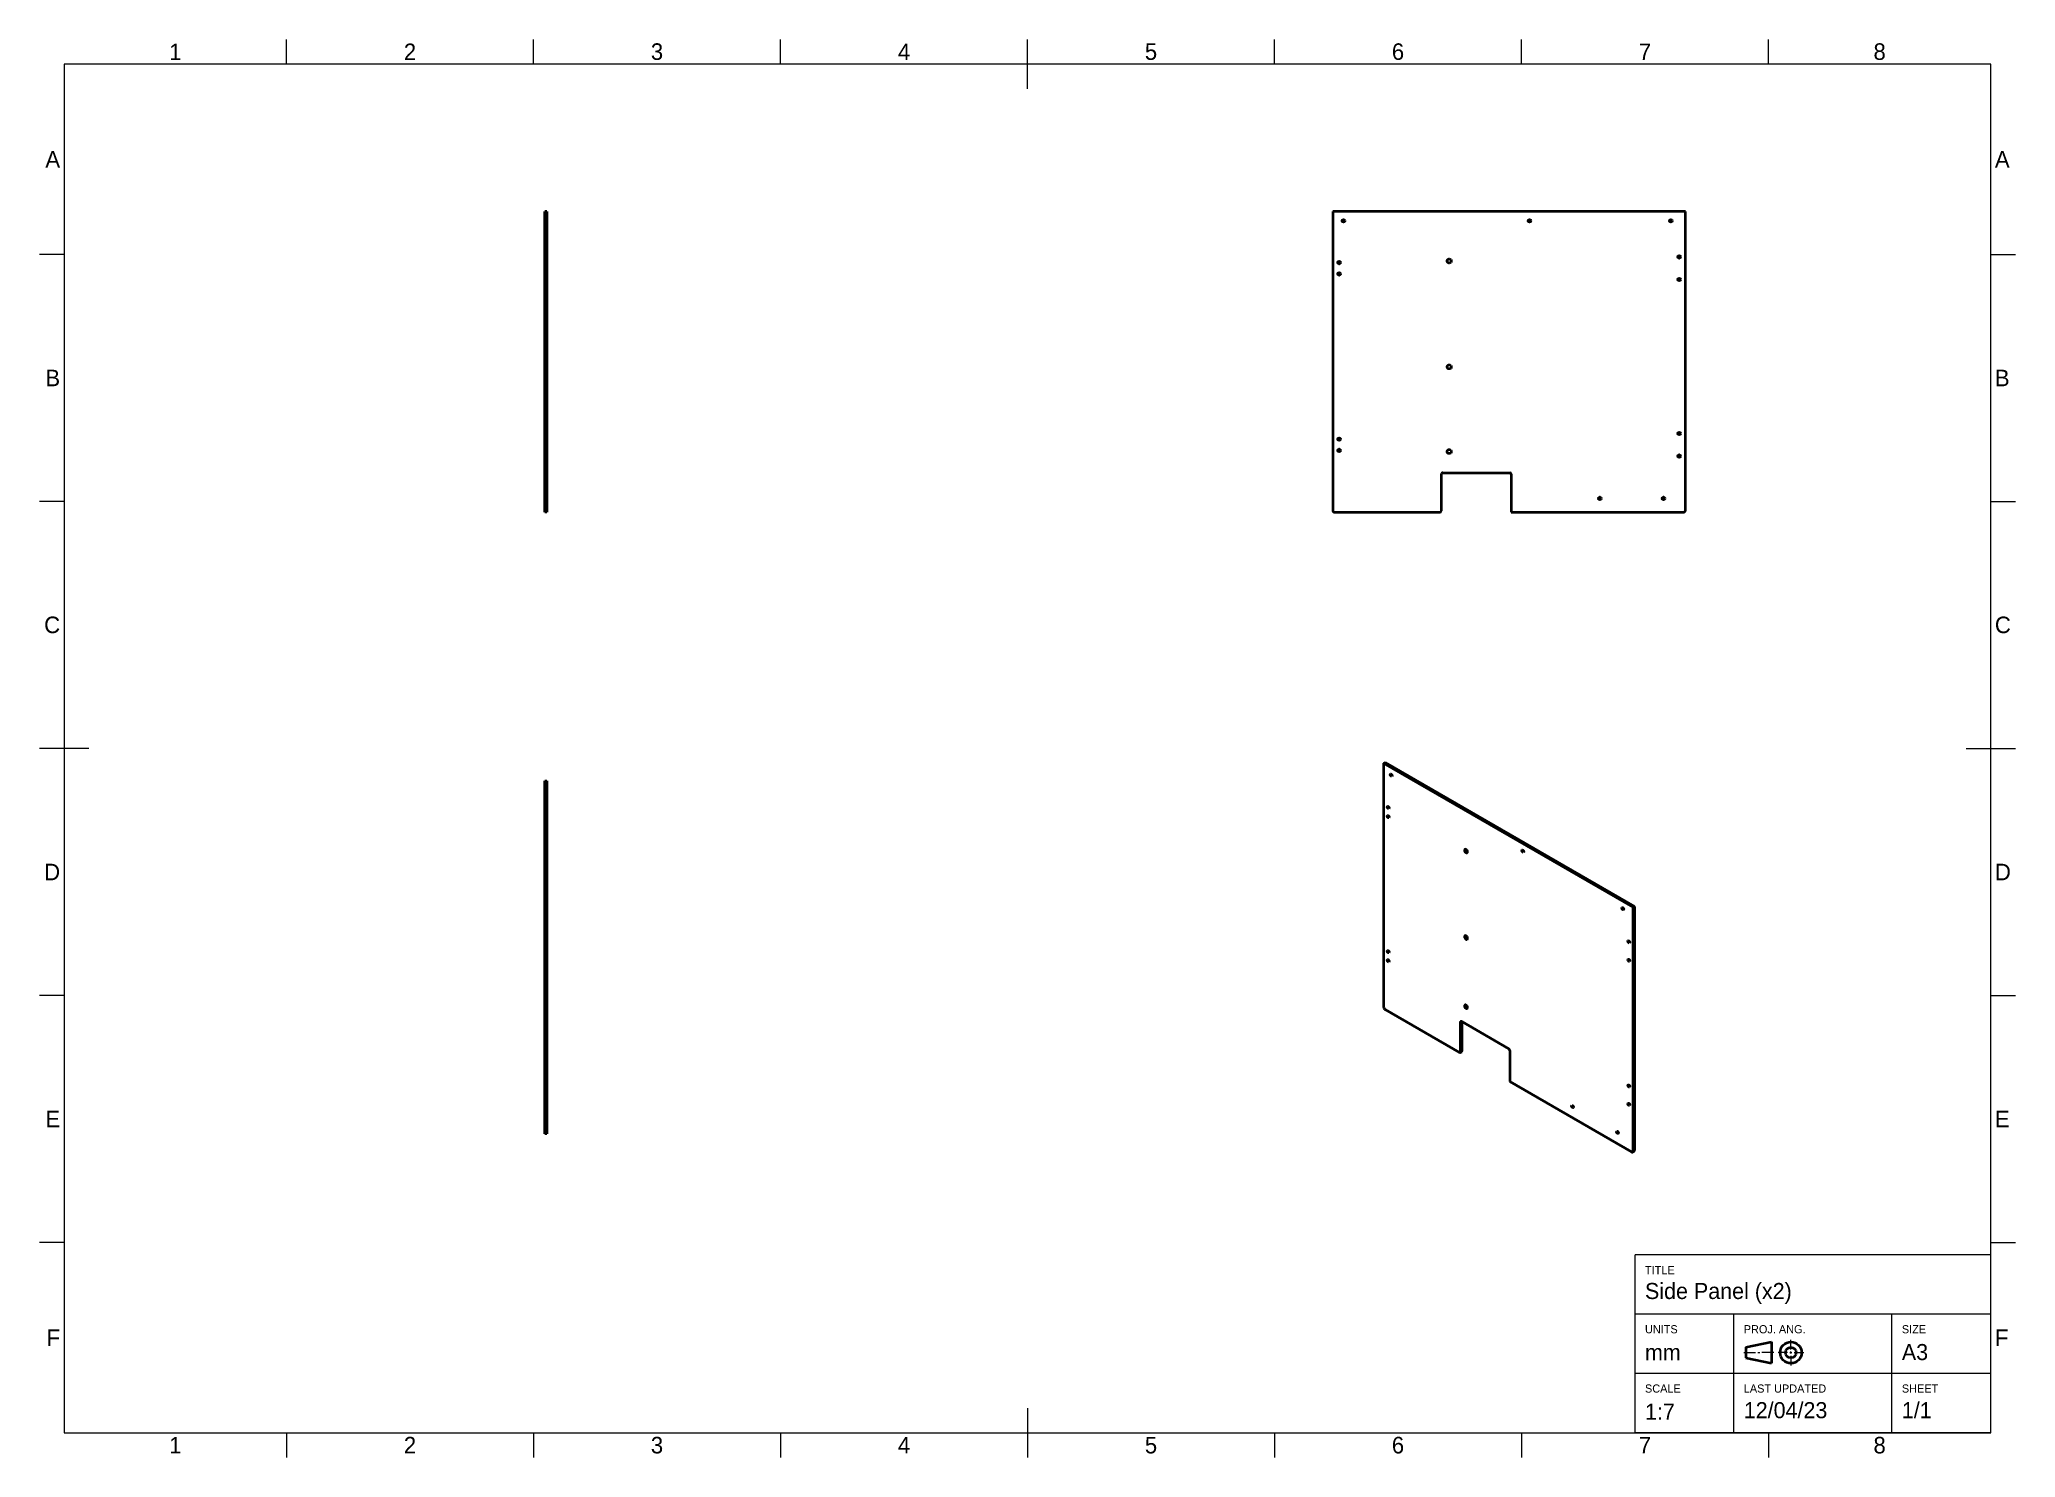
# Model space of a CAD drawing. Header units: millimetres. Extents: x 15 to 415, y 5 to 292.
import ezdxf

# ---------------------------------------------------------------- set-up
doc = ezdxf.new("R2010")
doc.units = ezdxf.units.MM
doc.layers.add('Border', color=7, linetype='Continuous')
doc.layers.add('Geometries', color=7, linetype='Continuous')
doc.styles.add('Shapr0', font='txt', dxfattribs={"height": 3.3495})
doc.styles.add('Shapr10', font='txt', dxfattribs={"height": 3.3495})
doc.styles.add('Shapr11', font='txt', dxfattribs={"height": 3.3495})
doc.styles.add('Shapr12', font='txt', dxfattribs={"height": 3.3495})
doc.styles.add('Shapr13', font='txt', dxfattribs={"height": 3.3495})
doc.styles.add('Shapr14', font='txt', dxfattribs={"height": 3.3495})
doc.styles.add('Shapr2', font='txt', dxfattribs={"height": 3.3495})
doc.styles.add('Shapr3', font='txt', dxfattribs={"height": 3.3495})
doc.styles.add('Shapr4', font='txt', dxfattribs={"height": 3.3495})
doc.styles.add('Shapr5', font='txt', dxfattribs={"height": 3.3495})
doc.styles.add('Shapr6', font='txt', dxfattribs={"height": 3.3495})
doc.styles.add('Shapr7', font='txt', dxfattribs={"height": 3.3495})
doc.styles.add('Shapr8', font='txt', dxfattribs={"height": 3.3495})
doc.styles.add('Shapr9', font='txt', dxfattribs={"height": 3.3495})

# ---------------------------------------------------------------- blocks, each defined once
blk = doc.blocks.new('*U2')
at = {"layer": 'Border', "linetype": 'Continuous', "lineweight": 15}
for p, q in [((410, 46), (338, 46)), ((338, 10), (338, 46)), ((410, 10), (410, 46)), ((410, 34), (338, 34)), ((358, 10), (358, 34)), ((390, 10), (390, 34)), ((369.53, 26.88), (369.53, 28.83)), ((360, 26.23), (362.38, 26.23)), ((362.82, 26.23), (363.25, 26.23)), ((366.07, 26.23), (363.68, 26.23)), ((368.88, 26.23), (366.93, 26.23)), ((369.32, 26.23), (369.75, 26.23)), ((369.53, 26.02), (369.53, 26.45)), ((369.53, 25.58), (369.53, 23.63)), ((370.18, 26.23), (372.13, 26.23)), ((410, 22), (338, 22)), ((410, 10), (338, 10))]:
    blk.add_line(p, q, dxfattribs=at)
at = {"layer": 'Border', "linetype": 'Continuous', "lineweight": 40}
for p, q in [((360.43, 27.32), (365.63, 28.4)), ((365.63, 28.4), (365.63, 24.07)), ((360.43, 27.32), (360.43, 25.15)), ((360.43, 25.15), (365.63, 24.07))]:
    blk.add_line(p, q, dxfattribs=at)
for radius in [2.17, 1.08]:
    blk.add_circle((369.53, 26.23), radius, dxfattribs=at)

msp = doc.modelspace()

# ---------------------------------------------------------------- linework, layer by layer
at = {"layer": 'Border', "linetype": 'Continuous', "lineweight": 15}
for p, q in [((65, 287), (65, 292)), ((115, 287), (115, 292)), ((165, 287), (165, 292)), ((215, 282), (215, 292)), ((265, 287), (265, 292)), ((315, 287), (315, 292)), ((365, 287), (365, 292)), ((410, 287), (20, 287)), ((20, 287), (20, 10)), ((410, 10), (410, 287)), ((20, 248.5), (15, 248.5)), ((410, 248.5), (415, 248.5)), ((20, 198.5), (15, 198.5)), ((410, 198.5), (415, 198.5)), ((25, 148.5), (15, 148.5)), ((405, 148.5), (415, 148.5)), ((20, 98.5), (15, 98.5)), ((410, 98.5), (415, 98.5)), ((20, 48.5), (15, 48.5)), ((410, 48.5), (415, 48.5)), ((215, 15), (215, 5)), ((20, 10), (410, 10)), ((65, 10), (65, 5)), ((115, 10), (115, 5)), ((165, 10), (165, 5)), ((265, 10), (265, 5)), ((315, 10), (315, 5)), ((365, 10), (365, 5))]:
    msp.add_line(p, q, dxfattribs=at)
at = {"layer": 'Geometries', "linetype": 'Continuous', "lineweight": 40}
for p, q in [((117.29, 196.75), (117.29, 257.18)), ((117.71, 257.18), (117.29, 257.18)), ((117.71, 257.18), (117.71, 196.75)), ((276.79, 257.18), (276.79, 196.75)), ((348.21, 257.18), (276.79, 257.18)), ((348.21, 196.75), (348.21, 257.18)), ((298.79, 196.61), (298.79, 204.04)), ((299.07, 204.32), (312.64, 204.32)), ((312.93, 204.04), (312.93, 196.32)), ((117.29, 196.75), (117.71, 196.75)), ((117.29, 196.32), (117.29, 196.75)), ((117.71, 196.32), (117.29, 196.32)), ((117.71, 196.75), (117.71, 196.32)), ((277.21, 196.32), (298.5, 196.32)), ((312.93, 196.32), (347.79, 196.32)), ((287.09, 145.52), (287.4, 145.7)), ((287.09, 145.52), (287.09, 96.18)), ((337.6, 116.36), (287.09, 145.52)), ((287.4, 145.7), (337.91, 116.54)), ((117.29, 141.96), (117.71, 141.96)), ((117.29, 70.54), (117.29, 141.96)), ((117.71, 141.96), (117.71, 70.54)), ((337.91, 116.54), (337.6, 116.36)), ((337.6, 67.02), (337.6, 116.36)), ((337.91, 116.54), (337.91, 67.2)), ((287.4, 95.66), (302.45, 86.97)), ((302.65, 93.15), (302.85, 93.27)), ((302.65, 87.08), (302.65, 93.15)), ((302.85, 93.27), (302.95, 93.21)), ((302.95, 93.21), (312.45, 87.72)), ((302.95, 93.21), (302.95, 87.26)), ((302.59, 86.95), (302.89, 87.13)), ((302.95, 87.26), (302.65, 87.08)), ((312.65, 87.37), (312.65, 81.08)), ((312.65, 81.08), (337.3, 66.85)), ((117.71, 70.54), (117.29, 70.54)), ((337.51, 66.82), (337.82, 67)), ((337.6, 67.02), (337.91, 67.2))]:
    msp.add_line(p, q, dxfattribs=at)
for centre, radius in [((278.94, 255.29), 0.286), ((316.65, 255.31), 0.286), ((345.22, 255.31), 0.286), ((346.95, 247.99), 0.286), ((278.07, 246.84), 0.286), ((278.07, 244.55), 0.286), ((300.36, 247.18), 0.429), ((346.95, 243.42), 0.286), ((300.36, 225.75), 0.429), ((346.95, 212.27), 0.286), ((278.07, 211.12), 0.286), ((278.07, 208.84), 0.286), ((300.36, 208.61), 0.429), ((346.95, 207.7), 0.286), ((330.87, 199.13), 0.286), ((343.73, 199.13), 0.286)]:
    msp.add_circle(centre, radius, dxfattribs=at)
for centre, radius, start, end in [((299.07, 204.04), 0.286, 89.9999, 180), ((312.64, 204.04), 0.286, 0, 89.9999), ((277.21, 196.75), 0.429, 180, 270), ((298.5, 196.61), 0.286, 270.0001, 0.0001), ((347.79, 196.75), 0.429, 270, 0)]:
    msp.add_arc(centre, radius, start, end, dxfattribs=at)
for centre, major_axis in [((288.62, 143.1), (0.143, -0.247)), ((288, 136.56), (0.143, -0.247)), ((288, 134.69), (0.143, -0.247)), ((315.28, 127.72), (0.143, -0.247)), ((335.49, 116.06), (0.143, -0.247)), ((336.71, 109.37), (0.143, -0.247)), ((288, 107.39), (0.143, -0.247)), ((288, 105.53), (0.143, -0.247)), ((336.71, 105.64), (0.143, -0.247)), ((336.71, 80.21), (0.143, -0.247)), ((325.34, 76.04), (-0.143, 0.247)), ((336.71, 76.48), (0.143, -0.247)), ((334.43, 70.79), (-0.143, 0.247))]:
    msp.add_ellipse(centre, major_axis=major_axis, ratio=0.57735, dxfattribs=at)
for centre, major_axis, start_param, end_param in [((303.76, 127.73), (0.214, -0.371), 2.356194, 6.283185), ((303.76, 127.73), (0.214, -0.371), 0.785398, 2.356194), ((304.07, 127.91), (0.214, -0.371), 3.926991, 5.497787), ((303.76, 127.73), (0.214, -0.371), 0, 0.785398), ((303.76, 110.24), (0.214, -0.371), 2.356194, 6.283185), ((304.07, 110.41), (0.214, -0.371), 3.926991, 5.497787), ((303.76, 110.24), (0.214, -0.371), 0.785398, 2.356194), ((303.76, 110.24), (0.214, -0.371), 0, 0.785398), ((287.4, 96.01), (-0.214, 0.371), 0.785398, 2.356194), ((303.76, 96.24), (0.214, -0.371), 2.356194, 6.283185), ((304.07, 96.41), (0.214, -0.371), 3.926991, 5.497787), ((303.76, 96.24), (0.214, -0.371), 0.785398, 2.356194), ((303.76, 96.24), (0.214, -0.371), 0, 0.785398), ((302.85, 93.03), (0.143, -0.247), 2.356192, 3.926991), ((302.45, 87.2), (-0.143, 0.247), 2.356196, 3.141593), ((302.45, 87.2), (-0.143, 0.247), 3.141593, 3.926993), ((302.75, 87.37), (0.143, -0.247), 6.283185, 7.068583), ((312.45, 87.49), (-0.143, 0.247), 3.926991, 5.497785), ((337.3, 67.2), (0.214, -0.371), 5.497787, 6.283185), ((337.3, 67.2), (0.214, -0.371), 6.283185, 7.068583), ((337.6, 67.37), (-0.214, 0.371), 3.141593, 3.926991)]:
    msp.add_ellipse(centre, major_axis=major_axis, ratio=0.57735, start_param=start_param, end_param=end_param, dxfattribs=at)

# ---------------------------------------------------------------- block references
msp.add_blockref('*U2', (0, 0))

# ---------------------------------------------------------------- texts
at = {"layer": 'Border', "linetype": 'Continuous', "lineweight": 15, "char_height": 3.35, "width": 3.3495, "style": 'Shapr0'}
for s, insert, attachment_point in [('1', (42.5, 287.83), 8), ('2', (90, 287.83), 8), ('3', (140, 287.83), 8), ('4', (190, 287.83), 8), ('5', (240, 287.83), 8), ('6', (290, 287.83), 8), ('7', (340, 287.83), 8), ('8', (387.5, 287.83), 8), ('A', (19.17, 267.75), 6), ('A', (410.83, 267.75), 4), ('B', (19.17, 223.5), 6), ('B', (410.83, 223.5), 4), ('C', (19.17, 173.5), 6), ('C', (410.83, 173.5), 4), ('D', (19.17, 123.5), 6), ('D', (410.83, 123.5), 4), ('E', (19.17, 73.5), 6), ('E', (410.83, 73.5), 4), ('F', (19.17, 29.25), 6), ('F', (410.83, 29.25), 4), ('1', (42.5, 9.17), 2), ('2', (90, 9.17), 2), ('3', (140, 9.17), 2), ('4', (190, 9.17), 2), ('5', (240, 9.17), 2), ('6', (290, 9.17), 2), ('7', (340, 9.17), 2), ('8', (387.5, 9.17), 2)]:
    msp.add_mtext(s, dxfattribs=dict(at, insert=insert, attachment_point=attachment_point))
at = {"layer": 'Border', "linetype": 'Continuous', "lineweight": 15, "attachment_point": 1}
for s, insert, char_height, style in [('TITLE', (340, 43.75), 1.65, 'Shapr2'), ('Side Panel (x2)', (340, 40.32), 3.25, 'Shapr3'), ('UNITS', (340, 31.78), 1.65, 'Shapr4'), ('PROJ. ANG.', (360, 31.78), 1.65, 'Shapr7'), ('A3', (392, 27.96), 3.25, 'Shapr9'), ('SIZE', (392, 31.78), 1.65, 'Shapr8'), ('mm', (340, 27.9), 3.25, 'Shapr5'), ('SCALE', (340, 19.78), 1.65, 'Shapr6'), ('LAST UPDATED', (360, 19.78), 1.65, 'Shapr11'), ('12/04/23', (360, 16.2), 3.25, 'Shapr12'), ('SHEET', (392, 19.78), 1.65, 'Shapr13'), ('1/1', (392, 16.2), 3.25, 'Shapr14'), ('1:7', (340, 15.9), 3.25, 'Shapr10')]:
    msp.add_mtext(s, dxfattribs=dict(at, insert=insert, char_height=char_height, style=style))

doc.saveas('drawing.dxf')
